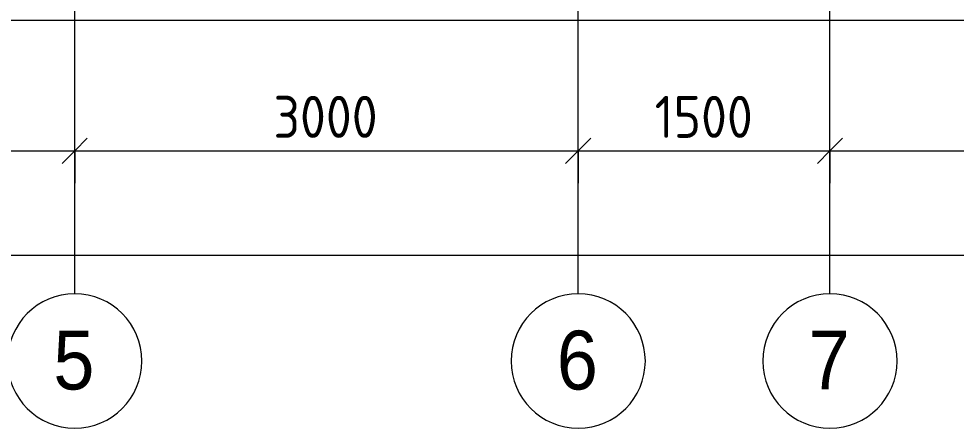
# Model space of a CAD drawing. Header units: millimetres. Extents: x -3724 to 231642, y -8553 to 29017.
# Drawn here: x 13676 to 19263, y -2706 to -269 of the extents above; entities that cross this region are included whole.
import ezdxf

# ---------------------------------------------------------------- set-up
doc = ezdxf.new("R2010")
doc.units = ezdxf.units.MM
for name, color, linetype, lineweight in [('A-ANNO-DIMS', 7, 'Continuous', 9), ('A-ANNO-DIMS-100', 7, 'Continuous', 9), ('A-WALL', 7, 'Continuous', 9), ('Оси', 7, 'Continuous', 9), ('Оси-1', 7, 'Continuous', 20)]:
    doc.layers.add(name, color=color, linetype=linetype, lineweight=lineweight)
doc.styles.add('Arial', font='arial.ttf', dxfattribs={"width": 0.9, "height": 350})
doc.styles.add('ISOCPEUR', font='isocpeur.ttf', dxfattribs={"width": 0.9, "height": 250})
doc.dimstyles.new('ISO-2_5_0_9К_БОЛЬШОЙ', dxfattribs={"dimscale": 304.8, "dimtxt": 248.995294, "dimasz": 0.492126, "dimexe": 0.393701, "dimexo": 0.984252, "dimgap": 0, "dimtad": 1, "dimdec": 0, "dimrnd": 10, "dimzin": 0, "dimdsep": 46, "dimtxsty": 'ISOCPEUR', "dimblk1": 'OBLIQUE', "dimblk2": 'OBLIQUE', "dimsah": 1, "dimcen": 0.09, "dimdle": 0.393701, "dimazin": 0, "dimtfac": 1, "dimtdec": 4, "dimtix": 1, "dimtmove": 0, "dimatfit": 3, "dimfxl": 1, "dimtvp": 1, "dimtolj": 1, "dimtzin": 0, "dimarcsym": 2})
doc.dimstyles.new('ISO-2_5_0_9К_БОЛЬШОЙ_1', dxfattribs={"dimscale": 304.8, "dimtxt": 248.995294, "dimasz": 0.492126, "dimexe": 0.393701, "dimexo": 0.984252, "dimgap": 0, "dimtad": 1, "dimdec": 0, "dimrnd": 10, "dimzin": 0, "dimdsep": 46, "dimtxsty": 'ISOCPEUR', "dimblk1": 'OBLIQUE', "dimblk2": 'OBLIQUE', "dimsah": 1, "dimcen": 0.09, "dimdle": 0.393701, "dimazin": 0, "dimtfac": 1, "dimtdec": 4, "dimtix": 1, "dimtmove": 2, "dimatfit": 3, "dimfxl": 1, "dimtvp": 1, "dimtolj": 1, "dimtzin": 0, "dimarcsym": 2})

# ---------------------------------------------------------------- blocks, each defined once
blk = doc.blocks.new('Ось сетки - D8-29747960-План расстановки мебели и оборудования 1 этажа в осях 1-12')
at = {"layer": 'Оси-1'}
for start, end in [(360, 180), (180, 360)]:
    blk.add_arc((0, 0), 4, start, end, dxfattribs=at)
blk = doc.blocks.new('DIMBLOCK4-План расстановки мебели и оборудования 1 этажа в осях 1-12')
at = {"layer": 'A-ANNO-DIMS-100'}
for p, q in [((12510, -1248.4), (12510, -934.5)), ((14010, -1248.4), (14010, -934.5)), ((12510, -1054.5), (14010, -1054.5)), ((12510, -1054.5), (12510, -1248.4)), ((14010, -1054.5), (14010, -1248.4))]:
    blk.add_line(p, q, dxfattribs=at)
at = {"layer": 'A-ANNO-DIMS-100', "lineweight": 20}
for p, q in [((12510, -1054.5), (12585, -979.5)), ((14010, -1054.5), (14085, -979.5)), ((12510, -1054.5), (12435, -1129.5)), ((14010, -1054.5), (13935, -1129.5))]:
    blk.add_line(p, q, dxfattribs=at)
at = {"layer": 'A-ANNO-DIMS-100', "color": 0, "insert": (12965.5, -727.8), "char_height": 250, "width": 706.764, "attachment_point": 1, "line_spacing_factor": 1.149209, "style": 'ISOCPEUR'}
blk.add_mtext('1500', dxfattribs=at)
blk = doc.blocks.new('_Oblique')
at = {"color": 0, "linetype": 'ByBlock', "lineweight": -2}
blk.add_line((-0.5, -0.5), (0.5, 0.5), dxfattribs=at)
blk = doc.blocks.new('DIMBLOCK5-План расстановки мебели и оборудования 1 этажа в осях 1-12')
at = {"layer": 'A-ANNO-DIMS-100'}
for p, q in [((14010, -1248.4), (14010, -934.5)), ((17010, -1248.4), (17010, -934.5)), ((14010, -1054.5), (17010, -1054.5)), ((14010, -1054.5), (14010, -1248.4)), ((17010, -1054.5), (17010, -1248.4))]:
    blk.add_line(p, q, dxfattribs=at)
at = {"layer": 'A-ANNO-DIMS-100', "lineweight": 20}
for p, q in [((14010, -1054.5), (14085, -979.5)), ((17010, -1054.5), (17085, -979.5)), ((14010, -1054.5), (13935, -1129.5)), ((17010, -1054.5), (16935, -1129.5))]:
    blk.add_line(p, q, dxfattribs=at)
at = {"layer": 'A-ANNO-DIMS-100', "color": 0, "insert": (15194, -727.8), "char_height": 250, "width": 758.478, "attachment_point": 1, "line_spacing_factor": 1.149209, "style": 'ISOCPEUR'}
blk.add_mtext('3000', dxfattribs=at)
blk = doc.blocks.new('DIMBLOCK6-План расстановки мебели и оборудования 1 этажа в осях 1-12')
at = {"layer": 'A-ANNO-DIMS-100'}
for p, q in [((17010, -1248.4), (17010, -934.5)), ((18510, -1248.4), (18510, -934.5)), ((17010, -1054.5), (18510, -1054.5)), ((17010, -1054.5), (17010, -1248.4)), ((18510, -1054.5), (18510, -1248.4))]:
    blk.add_line(p, q, dxfattribs=at)
at = {"layer": 'A-ANNO-DIMS-100', "lineweight": 20}
for p, q in [((17010, -1054.5), (17085, -979.5)), ((18510, -1054.5), (18585, -979.5)), ((17010, -1054.5), (16935, -1129.5)), ((18510, -1054.5), (18435, -1129.5))]:
    blk.add_line(p, q, dxfattribs=at)
at = {"layer": 'A-ANNO-DIMS-100', "color": 0, "insert": (17465.5, -727.8), "char_height": 250, "width": 706.764, "attachment_point": 1, "line_spacing_factor": 1.149209, "style": 'ISOCPEUR'}
blk.add_mtext('1500', dxfattribs=at)
blk = doc.blocks.new('DIMBLOCK7-План расстановки мебели и оборудования 1 этажа в осях 1-12')
at = {"layer": 'A-ANNO-DIMS-100'}
for p, q in [((18510, -1248.4), (18510, -934.5)), ((22210, -1248.4), (22210, -934.5)), ((18510, -1054.5), (22210, -1054.5)), ((18510, -1054.5), (18510, -1248.4)), ((22210, -1054.5), (22210, -1248.4))]:
    blk.add_line(p, q, dxfattribs=at)
at = {"layer": 'A-ANNO-DIMS-100', "lineweight": 20}
for p, q in [((18510, -1054.5), (18585, -979.5)), ((22210, -1054.5), (22285, -979.5)), ((18510, -1054.5), (18435, -1129.5)), ((22210, -1054.5), (22135, -1129.5))]:
    blk.add_line(p, q, dxfattribs=at)
at = {"layer": 'A-ANNO-DIMS-100', "color": 0, "insert": (20044, -727.8), "char_height": 250, "width": 758.478, "attachment_point": 1, "line_spacing_factor": 1.149209, "style": 'ISOCPEUR'}
blk.add_mtext('3700', dxfattribs=at)
blk = doc.blocks.new('DIMBLOCK25-План расстановки мебели и оборудования 1 этажа в осях 1-12')
at = {"layer": 'A-ANNO-DIMS-100'}
for p, q in [((110, -1869.1), (110, -1555.2)), ((38310, -1869.1), (38310, -1555.2)), ((-10, -1675.2), (38430, -1675.2)), ((110, -1675.2), (110, -1869.1)), ((38310, -1675.2), (38310, -1869.1))]:
    blk.add_line(p, q, dxfattribs=at)
at = {"layer": 'A-ANNO-DIMS-100', "lineweight": 20}
for p, q in [((110, -1675.2), (185, -1600.2)), ((38310, -1675.2), (38385, -1600.2)), ((110, -1675.2), (35, -1750.2)), ((38310, -1675.2), (38235, -1750.2))]:
    blk.add_line(p, q, dxfattribs=at)
at = {"layer": 'A-ANNO-DIMS-100', "color": 0, "insert": (19997.4, -1348.5), "char_height": 250, "width": 948.097, "attachment_point": 1, "line_spacing_factor": 1.149209, "style": 'ISOCPEUR'}
blk.add_mtext('38200', dxfattribs=at)

msp = doc.modelspace()

# ---------------------------------------------------------------- linework, layer by layer
at = {"layer": 'A-WALL'}
msp.add_line((38290.2, -280), (-290, -280), dxfattribs=at)
at = {"layer": 'Оси'}
for p, q in [((14010, -1906.3), (14010, 593.7)), ((17010, -1906.3), (17010, 593.7)), ((18510, -1906.3), (18510, 593.7))]:
    msp.add_line(p, q, dxfattribs=at)

# ---------------------------------------------------------------- block references
at = {"layer": 'Оси-1', "xscale": 99.99999999999993, "yscale": 99.99999999999993, "zscale": 99.99999999999993}
for p in [(14010, -2306.3), (17010, -2306.3), (18510, -2306.3)]:
    msp.add_blockref('Ось сетки - D8-29747960-План расстановки мебели и оборудования 1 этажа в осях 1-12', p, dxfattribs=at)

# ---------------------------------------------------------------- texts
at = {"layer": 'Оси', "char_height": 350, "width": 303.038, "attachment_point": 1, "style": 'Arial'}
for s, insert in [('\\fArial|b0|i0|c204|p34|;\\W.9;6', (16882.5, -2125.6)), ('\\fArial|b0|i0|c204|p34|;\\W.9;5', (13882.5, -2125.6)), ('\\fArial|b0|i0|c204|p34|;\\W.9;7', (18382.5, -2125.6))]:
    msp.add_mtext(s, dxfattribs=dict(at, insert=insert))

# ---------------------------------------------------------------- dimensions: what is measured, and where the dimension line sits
at = {"layer": 'A-ANNO-DIMS'}
for base, p1, p2, override, picture, middle in [((14010, -1054.5), (12510, -948.4), (14010, -948.4), {"dimpost": '<>', "dimfxl": 1500}, 'DIMBLOCK4-План расстановки мебели и оборудования 1 этажа в осях 1-12', (13260, -929.5)), ((17010, -1054.5), (14010, -948.4), (17010, -948.4), {"dimpost": '<>', "dimfxl": 3000}, 'DIMBLOCK5-План расстановки мебели и оборудования 1 этажа в осях 1-12', (15510, -929.5)), ((18510, -1054.5), (17010, -948.4), (18510, -948.4), {"dimpost": '<>', "dimfxl": 1500}, 'DIMBLOCK6-План расстановки мебели и оборудования 1 этажа в осях 1-12', (17760, -929.5)), ((22210, -1054.5), (18510, -948.4), (22210, -948.4), {"dimpost": '<>', "dimfxl": 3700}, 'DIMBLOCK7-План расстановки мебели и оборудования 1 этажа в осях 1-12', (20360, -929.5))]:
    dim = msp.add_linear_dim(base=base, p1=p1, p2=p2, dimstyle='ISO-2_5_0_9К_БОЛЬШОЙ', override=override, dxfattribs=at)
    dim.commit()
    dim.dimension.update_dxf_attribs({"geometry": picture, "text_midpoint": middle})
dim = msp.add_linear_dim(base=(38310, -1675.2), p1=(110, -1569.1), p2=(38310, -1569.1), dimstyle='ISO-2_5_0_9К_БОЛЬШОЙ_1', override={"dimpost": '<>', "dimfxl": 38199.999966}, dxfattribs=at)
dim.commit()
dim.dimension.update_dxf_attribs({"geometry": 'DIMBLOCK25-План расстановки мебели и оборудования 1 этажа в осях 1-12', "text_midpoint": (20471.5, -1515.2), "dimtype": 160})

doc.saveas('drawing.dxf')
